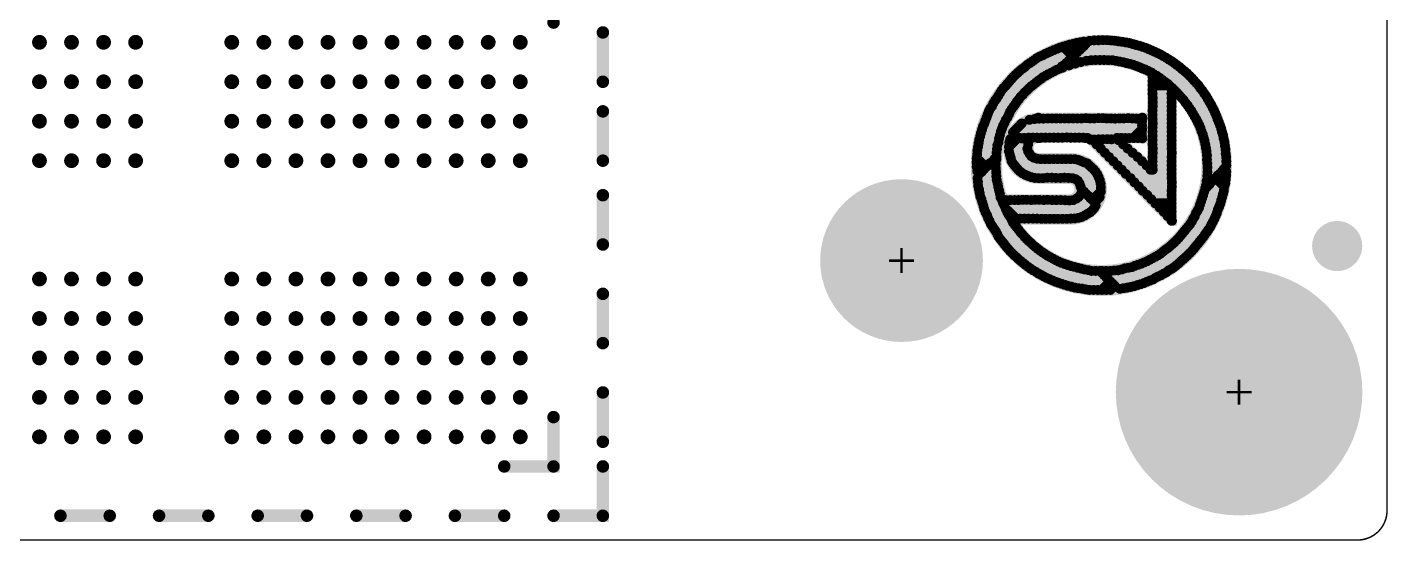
# Model space of a CAD drawing. Extents: x -0.2 to 69.5, y 0 to 51.5.
# Drawn here: x 41.88 to 69.47, y 0.01 to 10.42 of the extents above; entities that cross this region are included whole.
import ezdxf

# ---------------------------------------------------------------- set-up
doc = ezdxf.new("R2010")
doc.units = 0
for name, color, linetype in [('2D_LINE_00', 253, 'CONTINUOUS'), ('2D_LINE_126', 255, 'CONTINUOUS'), ('DRIL_NPLTE_THRU_01', 255, 'CONTINUOUS'), ('DRIL_PLTE_THRU_01', 255, 'CONTINUOUS'), ('DRIL_SYMBOL', 6, 'CONTINUOUS'), ('PADS_INNER', 253, 'CONTINUOUS'), ('PADS_TOP', 253, 'CONTINUOUS'), ('PART_TOP_2DLINE_01', 1, 'CONTINUOUS')]:
    doc.layers.add(name, color=color, linetype=linetype)

# ---------------------------------------------------------------- blocks, each defined once
blk = doc.blocks.new('SMOOTH_0$029972')
at = {"const_width": 0.015}
blk.add_lwpolyline([(-0.007, 0, 1), (0.007, 0, 1)], format="xyb", close=True, dxfattribs=at)
blk = doc.blocks.new('DRAWING_551')
at = {"layer": '2D_LINE_00', "const_width": 0.03}
blk.add_lwpolyline([(-28.563, 26.915), (8.386, 26.915, -0.414214), (8.987, 26.315), (8.987, 8.915), (7.886, 8.915, 0.414214), (7.237, 8.266), (7.237, 5.564, 0.414214), (7.886, 4.915), (8.987, 4.915), (8.987, -17.484, -0.414214), (8.386, -18.085), (-60.014, -18.085, -0.414214)], format="xyb", dxfattribs=at)
at = {"layer": '2D_LINE_00'}
for p in [(8.987, -17.484), (8.386, -18.085)]:
    blk.add_blockref('SMOOTH_0$029972', p, dxfattribs=at)
blk = doc.blocks.new('SMOOTH_0$199898')
at = {"const_width": 0.099949}
blk.add_lwpolyline([(-0.049974, 0, 1), (0.049974, 0, 1)], format="xyb", close=True, dxfattribs=at)
blk = doc.blocks.new('DRAWING_723')
at = {"layer": '2D_LINE_126', "const_width": 0.2}
for points in [[(-4.683, -0.003, 1), (0.417, -0.003, 1)], [(-4.247, 0, 1), (0, 0, 1)]]:
    blk.add_lwpolyline(points, format="xyb", close=True, dxfattribs=at)
for points in [[(-2.749, 2.164), (-2.972, 2.386)], [(-2.373, 2.523), (-2.918, 1.978)], [(-2.706, 2.207), (-2.907, 2.408)], [(-2.664, 2.25), (-2.839, 2.425)], [(-2.279, 2.532), (-2.785, 2.025)], [(-2.621, 2.292), (-2.775, 2.446)], [(-2.702, 2.463), (-2.574, 2.335)], [(-2.191, 2.534), (-2.664, 2.061)], [(-2.531, 2.378), (-2.634, 2.481)], [(-2.488, 2.416), (-2.565, 2.493)], [(-2.101, 2.538), (-2.546, 2.093)], [(-2.45, 2.463), (-2.493, 2.506)], [(-2.019, 2.535), (-2.435, 2.119)], [(-1.937, 2.531), (-2.339, 2.13)], [(-1.859, 2.524), (-2.249, 2.134)], [(-1.786, 2.512), (-2.163, 2.134)], [(-1.709, 2.503), (-2.078, 2.134)], [(-1.636, 2.49), (-1.994, 2.132)], [(-1.563, 2.478), (-1.909, 2.132)], [(-1.497, 2.458), (-1.838, 2.117)], [(-1.431, 2.439), (-1.765, 2.104)], [(-1.362, 2.422), (-1.693, 2.091)], [(-1.298, 2.401), (-1.626, 2.072)], [(-3.207, 1.848), (-3.493, 2.134)], [(-3.147, 1.878), (-3.442, 2.173)], [(-3.091, 1.907), (-3.386, 2.203)], [(-3.036, 1.937), (-3.326, 2.228)], [(-2.976, 1.963), (-3.271, 2.258)], [(-2.933, 2.006), (-3.211, 2.284)], [(-2.882, 2.036), (-3.155, 2.309)], [(-2.839, 2.079), (-3.096, 2.335)], [(-2.792, 2.121), (-3.031, 2.361)], [(-1.233, 2.38), (-1.556, 2.057)], [(-1.173, 2.354), (-1.49, 2.038)], [(-1.113, 2.328), (-1.428, 2.014)], [(-1.055, 2.302), (-1.366, 1.991)], [(-0.996, 2.275), (-1.306, 1.965)], [(-0.938, 2.248), (-1.244, 1.942)], [(-0.881, 2.214), (-1.182, 1.913)], [(-0.821, 2.181), (-1.12, 1.882)], [(-0.766, 2.145), (-1.066, 1.845)], [(-0.707, 2.11), (-1.006, 1.812)], [(-3.6, 1.561), (-3.874, 1.835)], [(-3.555, 1.602), (-3.829, 1.875)], [(-3.506, 1.638), (-3.784, 1.916)], [(-3.737, 1.954), (-3.459, 1.677)], [(-3.686, 1.989), (-3.412, 1.715)], [(-3.361, 1.749), (-3.643, 2.031)], [(-3.314, 1.788), (-3.592, 2.066)], [(-3.258, 1.818), (-3.54, 2.1)], [(-0.651, 2.07), (-0.95, 1.772)], [(-0.598, 2.03), (-0.897, 1.731)], [(-0.545, 1.99), (-0.844, 1.691)], [(-0.497, 1.947), (-0.791, 1.653)], [(-0.442, 1.905), (-0.741, 1.607)], [(-0.392, 1.862), (-0.691, 1.563)], [(-3.844, 1.292), (-4.118, 1.565)], [(-3.805, 1.339), (-4.075, 1.608)], [(-3.771, 1.39), (-4.036, 1.655)], [(-3.724, 1.433), (-3.994, 1.702)], [(-3.686, 1.48), (-3.955, 1.749)], [(-3.643, 1.518), (-3.917, 1.792)], [(-0.996, 1.792), (-1.094, 1.792)], [(-0.876, 1.706), (-1.094, 1.706)], [(-0.756, 1.621), (-1.094, 1.621)], [(-0.346, 1.815), (-0.644, 1.516)], [(-0.299, 1.768), (-0.598, 1.47)], [(-0.255, 1.719), (-0.554, 1.42)], [(-0.212, 1.672), (-0.511, 1.373)], [(-0.165, 1.622), (-0.464, 1.323)], [(-0.128, 1.566), (-0.427, 1.267)], [(-4.007, 1.031), (-4.289, 1.313)], [(-3.985, 1.086), (-4.255, 1.356)], [(-3.951, 1.142), (-4.22, 1.411)], [(-3.912, 1.193), (-4.186, 1.467)], [(-3.878, 1.24), (-4.156, 1.518)], [(-0.709, 1.535), (-1.094, 1.535)], [(-0.713, 1.45), (-1.094, 1.45)], [(-0.709, 1.364), (-1.09, 1.364)], [(-0.084, 1.513), (-0.383, 1.214)], [(-0.047, 1.457), (-0.346, 1.158)], [(-0.009, 1.404), (-0.308, 1.105)], [(0.025, 1.345), (-0.274, 1.046)], [(0.059, 1.286), (-0.24, 0.987)], [(-4.148, 0.74), (-4.438, 1.031)], [(-4.126, 0.804), (-4.415, 1.093)], [(-4.096, 0.86), (-4.387, 1.15)], [(-4.071, 0.92), (-4.349, 1.198)], [(-4.036, 0.971), (-4.323, 1.257)], [(-0.709, 1.108), (-1.094, 1.108)], [(-0.709, 1.022), (-1.094, 1.022)], [(-0.709, 1.279), (-1.09, 1.279)], [(-0.709, 1.198), (-1.09, 1.198)], [(0.093, 1.227), (-0.205, 0.928)], [(0.125, 1.164), (-0.174, 0.866)], [(0.152, 1.113), (-0.147, 0.814)], [(0.177, 1.053), (-0.122, 0.754)], [(-4.218, 0.468), (-4.535, 0.785)], [(-4.208, 0.543), (-4.507, 0.843)], [(-4.19, 0.607), (-4.486, 0.902)], [(-4.173, 0.68), (-4.46, 0.967)], [(-3.592, 0.92), (-3.981, 0.53)], [(-3.746, 0.847), (-3.925, 0.667)], [(-3.489, 0.937), (-3.878, 0.547)], [(-3.395, 0.945), (-3.784, 0.556)], [(-3.309, 0.945), (-3.699, 0.556)], [(-3.22, 0.949), (-3.609, 0.56)], [(-3.134, 0.949), (-3.523, 0.56)], [(-3.049, 0.949), (-3.438, 0.56)], [(-2.963, 0.949), (-3.352, 0.56)], [(-2.877, 0.949), (-3.267, 0.56)], [(-2.792, 0.949), (-3.181, 0.56)], [(-2.706, 0.949), (-3.096, 0.56)], [(-2.621, 0.949), (-3.01, 0.56)], [(-2.535, 0.949), (-2.924, 0.56)], [(-2.445, 0.954), (-2.835, 0.565)], [(-2.364, 0.949), (-2.753, 0.56)], [(-2.279, 0.949), (-2.668, 0.56)], [(-2.189, 0.954), (-2.582, 0.56)], [(-2.103, 0.954), (-2.497, 0.56)], [(-2.022, 0.949), (-2.416, 0.556)], [(-2.36, 0.526), (-1.937, 0.949)], [(-2.279, 0.522), (-1.855, 0.945)], [(-2.189, 0.526), (-1.765, 0.949)], [(-2.103, 0.526), (-1.68, 0.949)], [(-2.014, 0.53), (-1.59, 0.954)], [(-1.928, 0.526), (-1.505, 0.949)], [(-1.813, 0.556), (-1.423, 0.945)], [(-1.731, 0.556), (-1.342, 0.945)], [(-1.646, 0.552), (-1.308, 0.89)], [(-1.564, 0.552), (-1.308, 0.808)], [(-0.709, 0.937), (-1.094, 0.937)], [(-0.709, 0.766), (-1.094, 0.766)], [(-0.709, 0.851), (-1.09, 0.851)], [(0.203, 0.994), (-0.102, 0.689)], [(0.225, 0.93), (-0.077, 0.628)], [(0.251, 0.87), (-0.059, 0.56)], [(0.274, 0.807), (-0.04, 0.494)], [(0.296, 0.744), (-0.025, 0.423)], [(-4.259, 0.167), (-4.61, 0.517)], [(-4.259, 0.252), (-4.592, 0.586)], [(-4.25, 0.329), (-4.575, 0.654)], [(-4.242, 0.406), (-4.554, 0.719)], [(-3.831, 0.552), (-4.007, 0.376)], [(-3.746, 0.543), (-4.007, 0.282)], [(-3.917, 0.547), (-3.998, 0.466)], [(-3.66, 0.547), (-3.989, 0.218)], [(-3.596, 0.53), (-3.972, 0.154)], [(-1.787, 0.509), (-2.313, 0.509)], [(-1.479, 0.552), (-1.304, 0.727)], [(-1.393, 0.552), (-1.312, 0.633)], [(-0.709, 0.68), (-1.094, 0.68)], [(-0.709, 0.594), (-1.094, 0.594)], [(-0.709, 0.509), (-1.094, 0.509)], [(0.313, 0.676), (-0.012, 0.351)], [(0.334, 0.612), (0.001, 0.278)], [(0.347, 0.539), (0.009, 0.201)], [(0.364, 0.47), (0.009, 0.115)], [(-4.43, -0.004), (-4.652, 0.218)], [(-4.391, 0.043), (-4.648, 0.299)], [(-4.34, 0.077), (-4.635, 0.372)], [(-4.302, 0.124), (-4.622, 0.445)], [(-3.617, 0.423), (-3.955, 0.086)], [(-3.634, 0.338), (-3.93, 0.043)], [(-3.617, 0.278), (-3.895, 0)], [(-3.587, 0.231), (-3.861, -0.043)], [(-3.553, 0.184), (-3.823, -0.086)], [(-1.693, 0.423), (-2.232, 0.423)], [(-1.599, 0.338), (-2.142, 0.338)], [(-1.5, 0.252), (-2.061, 0.252)], [(-0.709, 0.423), (-1.094, 0.423)], [(-0.709, 0.338), (-1.09, 0.338)], [(-0.705, 0.252), (-1.09, 0.252)], [(0.373, 0.393), (0.016, 0.036)], [(0.384, 0.323), (0.018, -0.043)], [(0.389, 0.234), (0.018, -0.137)], [(-4.518, -0.088), (-4.664, 0.059)], [(-4.477, -0.043), (-4.661, 0.141)], [(-4.558, -0.133), (-4.661, -0.03)], [(-4.263, 0.12), (-4.644, -0.261)], [(-4.274, 0.024), (-4.635, -0.338)], [(-4.272, -0.06), (-4.631, -0.419)], [(-3.506, 0.154), (-3.784, -0.124)], [(-3.438, 0.133), (-3.733, -0.163)], [(-3.361, 0.124), (-3.677, -0.192)], [(-3.275, 0.124), (-3.617, -0.218)], [(-3.19, 0.124), (-3.553, -0.24)], [(-3.104, 0.124), (-3.485, -0.257)], [(-3.019, 0.124), (-3.403, -0.261)], [(-2.933, 0.124), (-3.318, -0.261)], [(-2.852, 0.124), (-3.228, -0.252)], [(-2.762, 0.124), (-3.138, -0.252)], [(-2.676, 0.124), (-3.057, -0.257)], [(-2.599, 0.107), (-2.963, -0.257)], [(-2.544, 0.086), (-2.882, -0.252)], [(-2.484, 0.06), (-2.8, -0.257)], [(-2.42, 0.038), (-2.719, -0.261)], [(-2.377, -0.004), (-2.655, -0.282)], [(-2.334, -0.043), (-2.608, -0.316)], [(-2.287, -0.086), (-2.574, -0.372)], [(-1.398, 0.167), (-1.975, 0.167)], [(-1.308, 0.081), (-1.889, 0.081)], [(-1.218, -0.004), (-1.804, -0.004)], [(-1.137, -0.09), (-1.718, -0.09)], [(-0.709, 0.167), (-1.094, 0.167)], [(-0.709, 0.081), (-1.094, 0.081)], [(-0.709, -0.004), (-1.094, -0.004)], [(-0.709, -0.09), (-1.09, -0.09)], [(0.4, -0.007), (-0.014, -0.421)], [(0.401, 0.079), (0.001, -0.321)], [(0.398, 0.162), (0.016, -0.22)], [(0.401, -0.13), (0.349, -0.079)], [(-4.601, -0.171), (-4.652, -0.12)], [(-4.267, -0.141), (-4.614, -0.488)], [(-4.263, -0.222), (-4.601, -0.56)], [(-4.255, -0.299), (-4.588, -0.633)], [(-4.237, -0.368), (-4.562, -0.693)], [(-2.249, -0.133), (-2.552, -0.436)], [(-2.215, -0.184), (-2.531, -0.5)], [(-2.189, -0.24), (-2.484, -0.535)], [(-2.163, -0.304), (-2.441, -0.582)], [(-2.148, -0.374), (-2.396, -0.622)], [(-0.709, -0.175), (-1.637, -0.175)], [(-0.709, -0.261), (-1.539, -0.261)], [(-0.705, -0.346), (-1.462, -0.346)], [(0.095, -0.342), (0.334, -0.582)], [(0.138, -0.299), (0.352, -0.513)], [(0.185, -0.257), (0.36, -0.432)], [(0.223, -0.21), (0.381, -0.368)], [(0.27, -0.171), (0.39, -0.291)], [(0.399, -0.21), (0.313, -0.124)], [(-4.225, -0.436), (-4.545, -0.757)], [(-4.208, -0.509), (-4.524, -0.825)], [(-4.19, -0.577), (-4.507, -0.894)], [(-4.178, -0.65), (-4.481, -0.954)], [(-2.317, -0.915), (-2.591, -0.642)], [(-2.279, -0.868), (-2.552, -0.594)], [(-2.249, -0.817), (-2.527, -0.539)], [(-2.142, -0.453), (-2.356, -0.667)], [(-2.142, -0.535), (-2.313, -0.706)], [(-2.167, -0.646), (-2.27, -0.748)], [(-0.705, -0.432), (-1.372, -0.432)], [(-0.709, -0.517), (-1.295, -0.517)], [(-0.709, -0.603), (-1.201, -0.603)], [(-0.068, -0.607), (0.228, -0.902)], [(-0.046, -0.535), (0.257, -0.838)], [(-0.029, -0.47), (0.279, -0.778)], [(0.014, -0.432), (0.296, -0.714)], [(0.061, -0.389), (0.317, -0.646)], [(-4.148, -0.706), (-4.451, -1.009)], [(-4.126, -0.77), (-4.43, -1.073)], [(-4.096, -0.825), (-4.4, -1.129)], [(-4.071, -0.885), (-4.374, -1.189)], [(-3.78, -1.082), (-4.096, -0.766)], [(-3.694, -1.082), (-4.071, -0.706)], [(-3.865, -1.082), (-4.024, -0.924)], [(-3.609, -1.082), (-3.985, -0.706)], [(-3.519, -1.082), (-3.895, -0.706)], [(-3.438, -1.082), (-3.814, -0.706)], [(-3.344, -1.086), (-3.729, -0.701)], [(-3.262, -1.086), (-3.647, -0.701)], [(-3.177, -1.086), (-3.557, -0.706)], [(-3.091, -1.086), (-3.476, -0.701)], [(-3.01, -1.086), (-3.395, -0.701)], [(-2.92, -1.086), (-3.301, -0.706)], [(-2.835, -1.086), (-3.22, -0.701)], [(-2.753, -1.082), (-3.13, -0.706)], [(-2.672, -1.078), (-3.044, -0.706)], [(-2.595, -1.065), (-2.954, -0.706)], [(-2.531, -1.048), (-2.869, -0.71)], [(-2.475, -1.022), (-2.783, -0.714)], [(-2.42, -0.988), (-2.702, -0.706)], [(-2.36, -0.954), (-2.638, -0.676)], [(-0.709, -0.689), (-1.12, -0.689)], [(-0.709, -0.774), (-1.038, -0.774)], [(-0.709, -0.86), (-0.949, -0.86)], [(-0.183, -0.92), (0.099, -1.202)], [(-0.153, -0.864), (0.129, -1.146)], [(-0.132, -0.795), (0.159, -1.086)], [(-0.11, -0.731), (0.185, -1.026)], [(-0.089, -0.667), (0.21, -0.967)], [(-4.045, -0.945), (-4.34, -1.24)], [(-4.015, -1.001), (-4.306, -1.292)], [(-3.981, -1.052), (-4.272, -1.343)], [(-3.951, -1.108), (-4.242, -1.399)], [(-3.925, -1.163), (-4.216, -1.454)], [(-0.709, -0.945), (-0.867, -0.945)], [(-0.709, -1.031), (-0.79, -1.031)], [(-0.333, -1.193), (-0.068, -1.458)], [(-0.299, -1.142), (-0.033, -1.407)], [(-0.271, -1.084), (0.003, -1.358)], [(-0.237, -1.033), (0.037, -1.307)], [(-0.213, -0.967), (0.074, -1.253)], [(-3.887, -1.215), (-4.178, -1.505)], [(-3.848, -1.262), (-4.139, -1.552)], [(-3.81, -1.309), (-4.101, -1.6)], [(-3.771, -1.36), (-4.062, -1.651)], [(-3.733, -1.403), (-4.024, -1.694)], [(-3.694, -1.45), (-3.985, -1.741)], [(-0.564, -1.475), (-0.299, -1.741)], [(-0.525, -1.428), (-0.26, -1.694)], [(-0.487, -1.381), (-0.222, -1.647)], [(-0.448, -1.334), (-0.183, -1.6)], [(-0.41, -1.287), (-0.145, -1.552)], [(-0.371, -1.24), (-0.106, -1.505)], [(-3.652, -1.493), (-3.942, -1.783)], [(-3.609, -1.535), (-3.9, -1.826)], [(-3.562, -1.574), (-3.853, -1.865)], [(-3.519, -1.617), (-3.81, -1.907)], [(-3.472, -1.655), (-3.763, -1.946)], [(-3.425, -1.694), (-3.716, -1.984)], [(-3.378, -1.732), (-3.669, -2.023)], [(-0.884, -1.753), (-0.611, -2.027)], [(-0.837, -1.715), (-0.564, -1.989)], [(-0.786, -1.681), (-0.521, -1.946)], [(-0.739, -1.642), (-0.474, -1.907)], [(-0.694, -1.602), (-0.429, -1.867)], [(-0.649, -1.561), (-0.384, -1.826)], [(-0.606, -1.518), (-0.341, -1.783)], [(-3.326, -1.766), (-3.619, -2.059)], [(-3.275, -1.801), (-3.57, -2.096)], [(-3.224, -1.835), (-3.519, -2.13)], [(-3.168, -1.865), (-3.463, -2.16)], [(-3.113, -1.895), (-3.412, -2.194)], [(-3.057, -1.925), (-3.356, -2.224)], [(-3.001, -1.954), (-3.301, -2.254)], [(-2.942, -1.98), (-3.245, -2.284)], [(-2.877, -2.002), (-3.185, -2.309)], [(-2.813, -2.023), (-3.125, -2.335)], [(-1.389, -2.019), (-1.09, -2.318)], [(-1.325, -1.997), (-1.038, -2.284)], [(-1.265, -1.972), (-0.983, -2.254)], [(-1.205, -1.946), (-0.923, -2.228)], [(-1.15, -1.916), (-0.867, -2.198)], [(-1.094, -1.886), (-0.812, -2.168)], [(-1.038, -1.856), (-0.765, -2.13)], [(-0.983, -1.826), (-0.709, -2.1)], [(-0.931, -1.792), (-0.658, -2.066)], [(-2.749, -2.044), (-3.066, -2.361)], [(-2.681, -2.061), (-3.001, -2.382)], [(-2.612, -2.079), (-2.937, -2.404)], [(-2.544, -2.096), (-2.873, -2.425)], [(-2.475, -2.113), (-2.809, -2.446)], [(-2.398, -2.126), (-2.736, -2.463)], [(-2.334, -2.143), (-2.672, -2.481)], [(-2.249, -2.143), (-2.599, -2.493)], [(-2.163, -2.143), (-2.522, -2.502)], [(-2.452, -2.517), (-2.118, -2.183)], [(-2.377, -2.528), (-2.078, -2.228)], [(-2.292, -2.528), (-2.035, -2.271)], [(-2.12, -2.143), (-1.757, -2.506)], [(-2.035, -2.143), (-1.684, -2.493)], [(-1.949, -2.143), (-1.611, -2.481)], [(-1.872, -2.134), (-1.539, -2.468)], [(-1.791, -2.13), (-1.47, -2.451)], [(-1.718, -2.113), (-1.402, -2.429)], [(-1.659, -2.091), (-1.338, -2.412)], [(-1.586, -2.079), (-1.274, -2.391)], [(-1.513, -2.066), (-1.214, -2.365)], [(-1.453, -2.04), (-1.154, -2.339)], [(-2.206, -2.528), (-1.992, -2.314)], [(-2.12, -2.528), (-1.949, -2.357)], [(-2.035, -2.528), (-1.907, -2.399)], [(-1.949, -2.528), (-1.864, -2.442)]]:
    blk.add_lwpolyline(points, dxfattribs=at)
for points in [[(-1.105, 1.868), (-1.105, -0.09), (-1.806, 0.545), (-1.301, 0.545), (-1.301, 0.965), (-3.409, 0.965, 1), (-3.409, -0.277), (-2.783, -0.277, -1), (-2.783, -0.688), (-4.072, -0.688), (-4.16, -0.601), (-4.231, -0.283), (-4.231, -0.224)], [(-0.701, 1.523), (-0.701, -1.127), (-0.71, -1.127), (-2.354, 0.517), (-2.441, 0.548), (-3.409, 0.548, 1), (-3.409, 0.149), (-2.746, 0.149, -1), (-2.746, -1.105), (-3.932, -1.105)]]:
    blk.add_lwpolyline(points, format="xyb", dxfattribs=at)
at = {"layer": '2D_LINE_126'}
for p in [(-2.972, 2.386), (-2.907, 2.408), (-2.839, 2.425), (-2.775, 2.446), (-2.702, 2.463), (-2.634, 2.481), (-2.565, 2.493), (-2.493, 2.506), (-2.488, 2.416), (-2.45, 2.463), (-2.373, 2.523), (-2.279, 2.532), (-2.191, 2.534), (-2.101, 2.538), (-2.019, 2.535), (-1.937, 2.531), (-1.859, 2.524), (-1.786, 2.512), (-1.709, 2.503), (-1.636, 2.49), (-1.563, 2.478), (-1.497, 2.458), (-1.431, 2.439), (-1.362, 2.422), (-1.298, 2.401), (-3.493, 2.134), (-3.442, 2.173), (-3.386, 2.203), (-3.326, 2.228), (-3.271, 2.258), (-3.211, 2.284), (-3.155, 2.309), (-3.096, 2.335), (-3.031, 2.361), (-2.792, 2.121), (-2.749, 2.164), (-2.706, 2.207), (-2.664, 2.25), (-2.621, 2.292), (-2.574, 2.335), (-2.531, 2.378), (-2.435, 2.119), (-2.339, 2.13), (-2.249, 2.134), (-2.163, 2.134), (-2.078, 2.134), (-1.994, 2.132), (-1.909, 2.132), (-1.838, 2.117), (-1.233, 2.38), (-1.173, 2.354), (-1.113, 2.328), (-1.055, 2.302), (-0.996, 2.275), (-0.938, 2.248), (-0.881, 2.214), (-0.821, 2.181), (-0.766, 2.145), (-0.707, 2.11), (-3.874, 1.835), (-3.829, 1.875), (-3.784, 1.916), (-3.737, 1.954), (-3.686, 1.989), (-3.643, 2.031), (-3.592, 2.066), (-3.54, 2.1), (-3.207, 1.848), (-3.147, 1.878), (-3.091, 1.907), (-3.036, 1.937), (-2.976, 1.963), (-2.933, 2.006), (-2.918, 1.978), (-2.882, 2.036), (-2.839, 2.079), (-2.785, 2.025), (-2.664, 2.061), (-2.546, 2.093), (-1.765, 2.104), (-1.693, 2.091), (-1.626, 2.072), (-1.556, 2.057), (-1.49, 2.038), (-1.428, 2.014), (-1.366, 1.991), (-1.306, 1.965), (-1.244, 1.942), (-1.182, 1.913), (-1.12, 1.882), (-1.105, 1.868), (-1.066, 1.845), (-0.651, 2.07), (-0.598, 2.03), (-0.545, 1.99), (-0.497, 1.947), (-0.442, 1.905), (-0.392, 1.862), (-4.118, 1.565), (-4.075, 1.608), (-4.036, 1.655), (-3.994, 1.702), (-3.955, 1.749), (-3.917, 1.792), (-3.6, 1.561), (-3.555, 1.602), (-3.506, 1.638), (-3.459, 1.677), (-3.412, 1.715), (-3.361, 1.749), (-3.314, 1.788), (-3.258, 1.818), (-1.094, 1.792), (-1.094, 1.706), (-1.094, 1.621), (-1.006, 1.812), (-0.996, 1.792), (-0.95, 1.772), (-0.897, 1.731), (-0.876, 1.706), (-0.844, 1.691), (-0.791, 1.653), (-0.756, 1.621), (-0.741, 1.607), (-0.691, 1.563), (-0.346, 1.815), (-0.299, 1.768), (-0.255, 1.719), (-0.212, 1.672), (-0.165, 1.622), (-0.128, 1.566), (-4.289, 1.313), (-4.255, 1.356), (-4.22, 1.411), (-4.186, 1.467), (-4.156, 1.518), (-3.844, 1.292), (-3.805, 1.339), (-3.771, 1.39), (-3.724, 1.433), (-3.686, 1.48), (-3.643, 1.518), (-1.094, 1.535), (-1.094, 1.45), (-1.09, 1.364), (-0.713, 1.45), (-0.709, 1.535), (-0.709, 1.364), (-0.701, 1.523), (-0.644, 1.516), (-0.598, 1.47), (-0.554, 1.42), (-0.511, 1.373), (-0.464, 1.323), (-0.084, 1.513), (-0.047, 1.457), (-0.009, 1.404), (0.025, 1.345), (0.059, 1.286), (-4.438, 1.031), (-4.415, 1.093), (-4.387, 1.15), (-4.349, 1.198), (-4.323, 1.257), (-4.007, 1.031), (-3.985, 1.086), (-3.951, 1.142), (-3.912, 1.193), (-3.878, 1.24), (-1.094, 1.108), (-1.094, 1.022), (-1.09, 1.279), (-1.09, 1.198), (-0.709, 1.279), (-0.709, 1.198), (-0.709, 1.108), (-0.709, 1.022), (-0.427, 1.267), (-0.383, 1.214), (-0.346, 1.158), (-0.308, 1.105), (-0.274, 1.046), (0.093, 1.227), (0.125, 1.164), (0.152, 1.113), (0.177, 1.053), (-4.535, 0.785), (-4.507, 0.843), (-4.486, 0.902), (-4.46, 0.967), (-4.148, 0.74), (-4.126, 0.804), (-4.096, 0.86), (-4.071, 0.92), (-4.036, 0.971), (-3.746, 0.847), (-3.592, 0.92), (-3.489, 0.937), (-3.409, 0.965), (-3.395, 0.945), (-3.309, 0.945), (-3.22, 0.949), (-3.134, 0.949), (-3.049, 0.949), (-2.963, 0.949), (-2.877, 0.949), (-2.792, 0.949), (-2.706, 0.949), (-2.621, 0.949), (-2.535, 0.949), (-2.445, 0.954), (-2.364, 0.949), (-2.279, 0.949), (-2.189, 0.954), (-2.103, 0.954), (-2.022, 0.949), (-1.937, 0.949), (-1.855, 0.945), (-1.765, 0.949), (-1.68, 0.949), (-1.59, 0.954), (-1.505, 0.949), (-1.423, 0.945), (-1.342, 0.945), (-1.308, 0.89), (-1.308, 0.808), (-1.301, 0.965), (-1.094, 0.937), (-1.094, 0.766), (-1.09, 0.851), (-0.709, 0.937), (-0.709, 0.851), (-0.709, 0.766), (-0.24, 0.987), (-0.205, 0.928), (-0.174, 0.866), (-0.147, 0.814), (-0.122, 0.754), (0.203, 0.994), (0.225, 0.93), (0.251, 0.87), (0.274, 0.807), (0.296, 0.744), (-4.61, 0.517), (-4.592, 0.586), (-4.575, 0.654), (-4.554, 0.719), (-4.218, 0.468), (-4.208, 0.543), (-4.19, 0.607), (-4.173, 0.68), (-3.998, 0.466), (-3.981, 0.53), (-3.925, 0.667), (-3.917, 0.547), (-3.878, 0.547), (-3.831, 0.552), (-3.784, 0.556), (-3.746, 0.543), (-3.699, 0.556), (-3.66, 0.547), (-3.609, 0.56), (-3.596, 0.53), (-3.523, 0.56), (-3.438, 0.56), (-3.409, 0.548), (-3.352, 0.56), (-3.267, 0.56), (-3.181, 0.56), (-3.096, 0.56), (-3.01, 0.56), (-2.924, 0.56), (-2.835, 0.565), (-2.753, 0.56), (-2.668, 0.56), (-2.582, 0.56), (-2.497, 0.56), (-2.441, 0.548), (-2.416, 0.556), (-2.36, 0.526), (-2.354, 0.517), (-2.313, 0.509), (-2.279, 0.522), (-2.189, 0.526), (-2.103, 0.526), (-2.014, 0.53), (-1.928, 0.526), (-1.813, 0.556), (-1.806, 0.545), (-1.787, 0.509), (-1.731, 0.556), (-1.646, 0.552), (-1.564, 0.552), (-1.479, 0.552), (-1.393, 0.552), (-1.312, 0.633), (-1.304, 0.727), (-1.301, 0.545), (-1.094, 0.68), (-1.094, 0.594), (-1.094, 0.509), (-0.709, 0.68), (-0.709, 0.594), (-0.709, 0.509), (-0.102, 0.689), (-0.077, 0.628), (-0.059, 0.56), (-0.04, 0.494), (0.313, 0.676), (0.334, 0.612), (0.347, 0.539), (0.364, 0.47), (-4.652, 0.218), (-4.648, 0.299), (-4.635, 0.372), (-4.622, 0.445), (-4.259, 0.252), (-4.25, 0.329), (-4.242, 0.406), (-4.007, 0.376), (-4.007, 0.282), (-3.989, 0.218), (-3.634, 0.338), (-3.617, 0.423), (-3.617, 0.278), (-3.587, 0.231), (-3.553, 0.184), (-2.232, 0.423), (-2.142, 0.338), (-2.061, 0.252), (-1.693, 0.423), (-1.599, 0.338), (-1.5, 0.252), (-1.094, 0.423), (-1.09, 0.338), (-1.09, 0.252), (-0.709, 0.423), (-0.709, 0.338), (-0.705, 0.252), (-0.025, 0.423), (-0.012, 0.351), (0.001, 0.278), (0.009, 0.201), (0.373, 0.393), (0.384, 0.323), (0.389, 0.234), (-4.664, 0.059), (-4.661, 0.141), (-4.661, -0.03), (-4.518, -0.088), (-4.477, -0.043), (-4.43, -0.004), (-4.391, 0.043), (-4.34, 0.077), (-4.302, 0.124), (-4.274, 0.024), (-4.272, -0.06), (-4.263, 0.12), (-4.259, 0.167), (-3.972, 0.154), (-3.955, 0.086), (-3.93, 0.043), (-3.895, 0), (-3.861, -0.043), (-3.823, -0.086), (-3.506, 0.154), (-3.438, 0.133), (-3.361, 0.124), (-3.275, 0.124), (-3.19, 0.124), (-3.104, 0.124), (-3.019, 0.124), (-2.933, 0.124), (-2.852, 0.124), (-2.762, 0.124), (-2.676, 0.124), (-2.599, 0.107), (-2.544, 0.086), (-2.484, 0.06), (-2.42, 0.038), (-2.377, -0.004), (-2.334, -0.043), (-2.287, -0.086), (-1.975, 0.167), (-1.889, 0.081), (-1.804, -0.004), (-1.718, -0.09), (-1.398, 0.167), (-1.308, 0.081), (-1.218, -0.004), (-1.137, -0.09), (-1.105, -0.09), (-1.094, 0.167), (-1.094, 0.081), (-1.094, -0.004), (-1.09, -0.09), (-0.709, 0.167), (-0.709, 0.081), (-0.709, -0.004), (-0.709, -0.09), (0.009, 0.115), (0.016, 0.036), (0.018, -0.043), (0.349, -0.079), (0.398, 0.162), (0.4, -0.007), (0.401, 0.079), (-4.652, -0.12), (-4.644, -0.261), (-4.635, -0.338), (-4.601, -0.171), (-4.558, -0.133), (-4.267, -0.141), (-4.263, -0.222), (-4.255, -0.299), (-4.237, -0.368), (-3.784, -0.124), (-3.733, -0.163), (-3.677, -0.192), (-3.617, -0.218), (-3.553, -0.24), (-3.485, -0.257), (-3.403, -0.261), (-3.318, -0.261), (-3.228, -0.252), (-3.138, -0.252), (-3.057, -0.257), (-2.963, -0.257), (-2.882, -0.252), (-2.8, -0.257), (-2.719, -0.261), (-2.655, -0.282), (-2.608, -0.316), (-2.574, -0.372), (-2.249, -0.133), (-2.215, -0.184), (-2.189, -0.24), (-2.163, -0.304), (-2.148, -0.374), (-1.637, -0.175), (-1.539, -0.261), (-1.462, -0.346), (-0.709, -0.175), (-0.709, -0.261), (-0.705, -0.346), (0.001, -0.321), (0.016, -0.22), (0.018, -0.137), (0.095, -0.342), (0.138, -0.299), (0.185, -0.257), (0.223, -0.21), (0.27, -0.171), (0.313, -0.124), (0.381, -0.368), (0.39, -0.291), (0.399, -0.21), (0.401, -0.13), (-4.631, -0.419), (-4.614, -0.488), (-4.601, -0.56), (-4.588, -0.633), (-4.225, -0.436), (-4.208, -0.509), (-4.19, -0.577), (-4.178, -0.65), (-2.591, -0.642), (-2.552, -0.436), (-2.552, -0.594), (-2.531, -0.5), (-2.527, -0.539), (-2.484, -0.535), (-2.441, -0.582), (-2.396, -0.622), (-2.167, -0.646), (-2.142, -0.453), (-2.142, -0.535), (-1.372, -0.432), (-1.295, -0.517), (-1.201, -0.603), (-0.709, -0.517), (-0.709, -0.603), (-0.705, -0.432), (-0.068, -0.607), (-0.046, -0.535), (-0.029, -0.47), (-0.014, -0.421), (0.014, -0.432), (0.061, -0.389), (0.317, -0.646), (0.334, -0.582), (0.352, -0.513), (0.36, -0.432), (-4.562, -0.693), (-4.545, -0.757), (-4.524, -0.825), (-4.507, -0.894), (-4.148, -0.706), (-4.126, -0.77), (-4.096, -0.766), (-4.096, -0.825), (-4.071, -0.706), (-4.071, -0.885), (-4.024, -0.924), (-3.985, -0.706), (-3.895, -0.706), (-3.814, -0.706), (-3.729, -0.701), (-3.647, -0.701), (-3.557, -0.706), (-3.476, -0.701), (-3.395, -0.701), (-3.301, -0.706), (-3.22, -0.701), (-3.13, -0.706), (-3.044, -0.706), (-2.954, -0.706), (-2.869, -0.71), (-2.783, -0.714), (-2.702, -0.706), (-2.638, -0.676), (-2.356, -0.667), (-2.317, -0.915), (-2.313, -0.706), (-2.279, -0.868), (-2.27, -0.748), (-2.249, -0.817), (-1.12, -0.689), (-1.038, -0.774), (-0.949, -0.86), (-0.709, -0.689), (-0.709, -0.774), (-0.709, -0.86), (-0.183, -0.92), (-0.153, -0.864), (-0.132, -0.795), (-0.11, -0.731), (-0.089, -0.667), (0.228, -0.902), (0.257, -0.838), (0.279, -0.778), (0.296, -0.714), (-4.481, -0.954), (-4.451, -1.009), (-4.43, -1.073), (-4.4, -1.129), (-4.374, -1.189), (-4.045, -0.945), (-4.015, -1.001), (-3.981, -1.052), (-3.951, -1.108), (-3.925, -1.163), (-3.865, -1.082), (-3.78, -1.082), (-3.694, -1.082), (-3.609, -1.082), (-3.519, -1.082), (-3.438, -1.082), (-3.344, -1.086), (-3.262, -1.086), (-3.177, -1.086), (-3.091, -1.086), (-3.01, -1.086), (-2.92, -1.086), (-2.835, -1.086), (-2.753, -1.082), (-2.672, -1.078), (-2.595, -1.065), (-2.531, -1.048), (-2.475, -1.022), (-2.42, -0.988), (-2.36, -0.954), (-0.867, -0.945), (-0.79, -1.031), (-0.71, -1.127), (-0.709, -0.945), (-0.709, -1.031), (-0.701, -1.127), (-0.333, -1.193), (-0.299, -1.142), (-0.271, -1.084), (-0.237, -1.033), (-0.213, -0.967), (0.099, -1.202), (0.129, -1.146), (0.159, -1.086), (0.185, -1.026), (0.21, -0.967), (-4.34, -1.24), (-4.306, -1.292), (-4.272, -1.343), (-4.242, -1.399), (-4.216, -1.454), (-3.887, -1.215), (-3.848, -1.262), (-3.81, -1.309), (-3.771, -1.36), (-3.733, -1.403), (-3.694, -1.45), (-0.564, -1.475), (-0.525, -1.428), (-0.487, -1.381), (-0.448, -1.334), (-0.41, -1.287), (-0.371, -1.24), (-0.068, -1.458), (-0.033, -1.407), (0.003, -1.358), (0.037, -1.307), (0.074, -1.253), (-4.178, -1.505), (-4.139, -1.552), (-4.101, -1.6), (-4.062, -1.651), (-4.024, -1.694), (-3.985, -1.741), (-3.652, -1.493), (-3.609, -1.535), (-3.562, -1.574), (-3.519, -1.617), (-3.472, -1.655), (-3.425, -1.694), (-3.378, -1.732), (-0.884, -1.753), (-0.837, -1.715), (-0.786, -1.681), (-0.739, -1.642), (-0.694, -1.602), (-0.649, -1.561), (-0.606, -1.518), (-0.299, -1.741), (-0.26, -1.694), (-0.222, -1.647), (-0.183, -1.6), (-0.145, -1.552), (-0.106, -1.505), (-3.942, -1.783), (-3.9, -1.826), (-3.853, -1.865), (-3.81, -1.907), (-3.763, -1.946), (-3.716, -1.984), (-3.669, -2.023), (-3.326, -1.766), (-3.275, -1.801), (-3.224, -1.835), (-3.168, -1.865), (-3.113, -1.895), (-3.057, -1.925), (-3.001, -1.954), (-2.942, -1.98), (-2.877, -2.002), (-2.813, -2.023), (-1.389, -2.019), (-1.325, -1.997), (-1.265, -1.972), (-1.205, -1.946), (-1.15, -1.916), (-1.094, -1.886), (-1.038, -1.856), (-0.983, -1.826), (-0.931, -1.792), (-0.611, -2.027), (-0.564, -1.989), (-0.521, -1.946), (-0.474, -1.907), (-0.429, -1.867), (-0.384, -1.826), (-0.341, -1.783), (-3.619, -2.059), (-3.57, -2.096), (-3.519, -2.13), (-3.463, -2.16), (-3.412, -2.194), (-3.356, -2.224), (-3.301, -2.254), (-3.245, -2.284), (-2.749, -2.044), (-2.681, -2.061), (-2.612, -2.079), (-2.544, -2.096), (-2.475, -2.113), (-2.398, -2.126), (-2.334, -2.143), (-2.249, -2.143), (-2.163, -2.143), (-2.12, -2.143), (-2.118, -2.183), (-2.078, -2.228), (-2.035, -2.143), (-2.035, -2.271), (-1.949, -2.143), (-1.872, -2.134), (-1.791, -2.13), (-1.718, -2.113), (-1.659, -2.091), (-1.586, -2.079), (-1.513, -2.066), (-1.453, -2.04), (-1.038, -2.284), (-0.983, -2.254), (-0.923, -2.228), (-0.867, -2.198), (-0.812, -2.168), (-0.765, -2.13), (-0.709, -2.1), (-0.658, -2.066), (-3.185, -2.309), (-3.125, -2.335), (-3.066, -2.361), (-3.001, -2.382), (-2.937, -2.404), (-2.873, -2.425), (-2.809, -2.446), (-2.736, -2.463), (-2.672, -2.481), (-2.599, -2.493), (-2.522, -2.502), (-2.452, -2.517), (-2.377, -2.528), (-2.292, -2.528), (-2.206, -2.528), (-2.12, -2.528), (-2.035, -2.528), (-1.992, -2.314), (-1.949, -2.357), (-1.949, -2.528), (-1.907, -2.399), (-1.864, -2.442), (-1.757, -2.506), (-1.684, -2.493), (-1.611, -2.481), (-1.539, -2.468), (-1.47, -2.451), (-1.402, -2.429), (-1.338, -2.412), (-1.274, -2.391), (-1.214, -2.365), (-1.154, -2.339), (-1.09, -2.318)]:
    blk.add_blockref('SMOOTH_0$199898', p, dxfattribs=at)
blk = doc.blocks.new('DRIL_SYMBOL_3$3')
at = {"layer": 'DRIL_SYMBOL', "const_width": 0.0508}
for points in [[(0, -0.254), (0, 0.254)], [(-0.254, 0), (0.254, 0)]]:
    blk.add_lwpolyline(points, dxfattribs=at)
blk = doc.blocks.new('DRIL_HOLE_3$3')
at = {"const_width": 1.65}
blk.add_lwpolyline([(-0.825, 0, 1), (0.825, 0, 1)], format="xyb", close=True, dxfattribs=at)
blk.add_blockref('DRIL_SYMBOL_3$3', (0, 0))
blk = doc.blocks.new('PAD_37')
at = {"const_width": 1.65}
blk.add_lwpolyline([(0, -0.825, 1), (0, 0.825, 1)], format="xyb", close=True, dxfattribs=at)
blk = doc.blocks.new('STK_TOP_243')
at = {"layer": 'DRIL_NPLTE_THRU_01'}
blk.add_blockref('DRIL_HOLE_3$3', (0, 0), dxfattribs=at)
at = {"layer": 'PADS_INNER'}
blk.add_blockref('PAD_37', (0, 0), dxfattribs=at)
at = {"layer": 'PADS_TOP'}
blk.add_blockref('PAD_37', (0, 0), dxfattribs=at)
blk = doc.blocks.new('SYM_TOP_58')
blk.add_blockref('STK_TOP_243', (-16.475, -16.475))
blk = doc.blocks.new('PART_TOP_365')
blk.add_blockref('SYM_TOP_58', (0, 0))
blk = doc.blocks.new('DRIL_SYMBOL_2$75')
at = {"layer": 'DRIL_SYMBOL', "const_width": 0.0508}
for points in [[(0, -0.254), (0, 0.254)], [(-0.254, 0), (0.254, 0)]]:
    blk.add_lwpolyline(points, dxfattribs=at)
blk = doc.blocks.new('DRIL_HOLE_2$75')
at = {"const_width": 1.375}
blk.add_lwpolyline([(-0.6875, 0, 1), (0.6875, 0, 1)], format="xyb", close=True, dxfattribs=at)
blk.add_blockref('DRIL_SYMBOL_2$75', (0, 0))
blk = doc.blocks.new('PAD_7')
at = {"const_width": 2.5}
blk.add_lwpolyline([(0, -1.25, 1), (0, 1.25, 1)], format="xyb", close=True, dxfattribs=at)
blk = doc.blocks.new('STK_TOP_230')
at = {"layer": 'DRIL_PLTE_THRU_01'}
blk.add_blockref('DRIL_HOLE_2$75', (0, 0), dxfattribs=at)
at = {"layer": 'PADS_INNER'}
blk.add_blockref('PAD_7', (0, 0), dxfattribs=at)
at = {"layer": 'PADS_TOP'}
blk.add_blockref('PAD_7', (0, 0), dxfattribs=at)
blk = doc.blocks.new('SYM_TOP_26')
blk.add_blockref('STK_TOP_230', (0, 0))
blk = doc.blocks.new('PART_TOP_367')
blk.add_blockref('SYM_TOP_26', (0, 0))
blk = doc.blocks.new('DRIL_HOLE_0')
blk.add_lwpolyline([(0, 0, 1), (0, 0, 1)], format="xyb", close=True)
blk = doc.blocks.new('PAD_0')
blk.add_lwpolyline([(0, 0, 1), (0, 0, 1)], format="xyb", close=True)
blk = doc.blocks.new('PAD_38')
at = {"const_width": 0.508}
blk.add_lwpolyline([(0, -0.254, 1), (0, 0.254, 1)], format="xyb", close=True, dxfattribs=at)
blk = doc.blocks.new('STK_TOP_249')
at = {"layer": 'DRIL_PLTE_THRU_01'}
blk.add_blockref('DRIL_HOLE_0', (0, 0), dxfattribs=at)
at = {"layer": 'PADS_INNER'}
blk.add_blockref('PAD_0', (0, 0), dxfattribs=at)
at = {"layer": 'PADS_TOP'}
blk.add_blockref('PAD_38', (0, 0), dxfattribs=at)
blk = doc.blocks.new('SYM_TOP_47')
blk.add_blockref('STK_TOP_249', (0, 0))
blk = doc.blocks.new('PART_TOP_368')
blk.add_blockref('SYM_TOP_47', (0, 0))
blk = doc.blocks.new('SMOOTH_0$254')
at = {"const_width": 0.127}
blk.add_lwpolyline([(-0.0635, 0, 1), (0.0635, 0, 1)], format="xyb", close=True, dxfattribs=at)
blk = doc.blocks.new('PART_BODY_TOP_714')
at = {"layer": 'PART_TOP_2DLINE_01', "const_width": 0.254}
for points in [[(-4.705, 8.495), (-5.705, 8.495), (-6.012, 8.188), (-6.012, 7.188)], [(-3.8, 8.5), (-2.8, 8.5)], [(-2.2, 8.5), (-1.2, 8.5)], [(-0.5, 8.5), (0.5, 8.5)], [(1.5, 8.5), (2.5, 8.5)], [(3.5, 8.5), (4.5, 8.5)], [(5, 8.5), (6, 8.5), (6, 7.5)], [(-5, 6.5), (-5, 7.5), (-4, 7.5)], [(5, 6.5), (5, 7.5), (4, 7.5)], [(6, 6.5), (6, 5.5)], [(-6, 6.2), (-6, 5.2)], [(-6, 4.5), (-6, 3.5)], [(6, 4.5), (6, 3.5)], [(-6, 2.5), (-6, 1.5)], [(6, 2.5), (6, 1.5)], [(-6, 0.5), (-6, -0.5)], [(6, 0.5), (6, -0.5)], [(-6, -1.5), (-6, -2.5)], [(6, -1.5), (6, -2.5)], [(-6, -3.5), (-6, -4.5)], [(6, -3.5), (6, -4.5)], [(-6, -5.5), (-6, -6.5)], [(6, -5.5), (6, -6.5)], [(-5, -6.5), (-5, -7.5), (-4, -7.5)], [(4, -7.5), (5, -7.5), (5, -6.5)], [(-5, -8.5), (-6, -8.5), (-6, -7.5)], [(6, -7.5), (6, -8.5), (5, -8.5)], [(-4.5, -8.5), (-3.5, -8.5)], [(-2.5, -8.5), (-1.5, -8.5)], [(-0.5, -8.5), (0.5, -8.5)], [(1.5, -8.5), (2.5, -8.5)], [(3.5, -8.5), (4.5, -8.5)]]:
    blk.add_lwpolyline(points, dxfattribs=at)
blk.add_lwpolyline([(-5.695, 7.006, 1), (-5.385, 7.006, 1)], format="xyb", close=True, dxfattribs=at)
at = {"layer": 'PART_TOP_2DLINE_01'}
for p in [(-5.705, 8.495), (-4.705, 8.495), (-3.8, 8.5), (-2.8, 8.5), (-2.2, 8.5), (-1.2, 8.5), (-0.5, 8.5), (0.5, 8.5), (1.5, 8.5), (2.5, 8.5), (3.5, 8.5), (4.5, 8.5), (5, 8.5), (6, 8.5), (-6.012, 8.188), (-5, 7.5), (-4, 7.5), (4, 7.5), (5, 7.5), (6, 7.5), (-6.012, 7.188), (-5, 6.5), (5, 6.5), (6, 6.5), (-6, 6.2), (6, 5.5), (-6, 5.2), (-6, 4.5), (6, 4.5), (-6, 3.5), (6, 3.5), (-6, 2.5), (6, 2.5), (-6, 1.5), (6, 1.5), (-6, 0.5), (6, 0.5), (-6, -0.5), (6, -0.5), (-6, -1.5), (6, -1.5), (-6, -2.5), (6, -2.5), (-6, -3.5), (6, -3.5), (-6, -4.5), (6, -4.5), (-6, -5.5), (6, -5.5), (-6, -6.5), (-5, -6.5), (5, -6.5), (6, -6.5), (-6, -7.5), (-5, -7.5), (-4, -7.5), (4, -7.5), (5, -7.5), (6, -7.5), (-6, -8.5), (-5, -8.5), (-4.5, -8.5), (-3.5, -8.5), (-2.5, -8.5), (-1.5, -8.5), (-0.5, -8.5), (0.5, -8.5), (1.5, -8.5), (2.5, -8.5), (3.5, -8.5), (4.5, -8.5), (5, -8.5), (6, -8.5)]:
    blk.add_blockref('SMOOTH_0$254', p, dxfattribs=at)
blk = doc.blocks.new('PAD_39')
at = {"const_width": 0.15}
blk.add_lwpolyline([(0, -0.075, 1), (0, 0.075, 1)], format="xyb", close=True, dxfattribs=at)
blk = doc.blocks.new('STK_TOP_239')
at = {"layer": 'DRIL_PLTE_THRU_01'}
blk.add_blockref('DRIL_HOLE_0', (0, 0), dxfattribs=at)
at = {"layer": 'PADS_INNER'}
blk.add_blockref('PAD_0', (0, 0), dxfattribs=at)
at = {"layer": 'PADS_TOP'}
blk.add_blockref('PAD_39', (0, 0), dxfattribs=at)
blk = doc.blocks.new('SYM_TOP_37')
for name, p in [('PART_BODY_TOP_714', (0, 0)), ('STK_TOP_239', (-4.4, 6.825)), ('STK_TOP_239', (-3.6, 6.825)), ('STK_TOP_239', (-2.8, 6.825)), ('STK_TOP_239', (-2, 6.825)), ('STK_TOP_239', (-1.2, 6.825)), ('STK_TOP_239', (1.2, 6.825)), ('STK_TOP_239', (2, 6.825)), ('STK_TOP_239', (2.8, 6.825)), ('STK_TOP_239', (3.6, 6.825)), ('STK_TOP_239', (4.4, 6.825)), ('STK_TOP_239', (-4.4, 6.175)), ('STK_TOP_239', (-3.6, 6.175)), ('STK_TOP_239', (-2.8, 6.175)), ('STK_TOP_239', (-2, 6.175)), ('STK_TOP_239', (-1.2, 6.175)), ('STK_TOP_239', (1.2, 6.175)), ('STK_TOP_239', (2, 6.175)), ('STK_TOP_239', (2.8, 6.175)), ('STK_TOP_239', (3.6, 6.175)), ('STK_TOP_239', (4.4, 6.175)), ('STK_TOP_239', (-4.4, 5.525)), ('STK_TOP_239', (-3.6, 5.525)), ('STK_TOP_239', (-2.8, 5.525)), ('STK_TOP_239', (-2, 5.525)), ('STK_TOP_239', (-1.2, 5.525)), ('STK_TOP_239', (1.2, 5.525)), ('STK_TOP_239', (2, 5.525)), ('STK_TOP_239', (2.8, 5.525)), ('STK_TOP_239', (3.6, 5.525)), ('STK_TOP_239', (4.4, 5.525)), ('STK_TOP_239', (-4.4, 4.875)), ('STK_TOP_239', (-3.6, 4.875)), ('STK_TOP_239', (-2.8, 4.875)), ('STK_TOP_239', (-2, 4.875)), ('STK_TOP_239', (-1.2, 4.875)), ('STK_TOP_239', (1.2, 4.875)), ('STK_TOP_239', (2, 4.875)), ('STK_TOP_239', (2.8, 4.875)), ('STK_TOP_239', (3.6, 4.875)), ('STK_TOP_239', (4.4, 4.875)), ('STK_TOP_239', (-4.4, 4.225)), ('STK_TOP_239', (-3.6, 4.225)), ('STK_TOP_239', (-2.8, 4.225)), ('STK_TOP_239', (-2, 4.225)), ('STK_TOP_239', (-1.2, 4.225)), ('STK_TOP_239', (1.2, 4.225)), ('STK_TOP_239', (2, 4.225)), ('STK_TOP_239', (2.8, 4.225)), ('STK_TOP_239', (3.6, 4.225)), ('STK_TOP_239', (4.4, 4.225)), ('STK_TOP_239', (-4.4, 3.575)), ('STK_TOP_239', (-3.6, 3.575)), ('STK_TOP_239', (-2.8, 3.575)), ('STK_TOP_239', (-2, 3.575)), ('STK_TOP_239', (-1.2, 3.575)), ('STK_TOP_239', (1.2, 3.575)), ('STK_TOP_239', (2, 3.575)), ('STK_TOP_239', (2.8, 3.575)), ('STK_TOP_239', (3.6, 3.575)), ('STK_TOP_239', (4.4, 3.575)), ('STK_TOP_239', (-4.4, 2.925)), ('STK_TOP_239', (-3.6, 2.925)), ('STK_TOP_239', (-2.8, 2.925)), ('STK_TOP_239', (-2, 2.925)), ('STK_TOP_239', (-1.2, 2.925)), ('STK_TOP_239', (1.2, 2.925)), ('STK_TOP_239', (2, 2.925)), ('STK_TOP_239', (2.8, 2.925)), ('STK_TOP_239', (3.6, 2.925)), ('STK_TOP_239', (4.4, 2.925)), ('STK_TOP_239', (-4.4, 2.275)), ('STK_TOP_239', (-3.6, 2.275)), ('STK_TOP_239', (-2.8, 2.275)), ('STK_TOP_239', (-2, 2.275)), ('STK_TOP_239', (-1.2, 2.275)), ('STK_TOP_239', (1.2, 2.275)), ('STK_TOP_239', (2, 2.275)), ('STK_TOP_239', (2.8, 2.275)), ('STK_TOP_239', (3.6, 2.275)), ('STK_TOP_239', (4.4, 2.275)), ('STK_TOP_239', (-4.4, 1.625)), ('STK_TOP_239', (-3.6, 1.625)), ('STK_TOP_239', (-2.8, 1.625)), ('STK_TOP_239', (-2, 1.625)), ('STK_TOP_239', (-1.2, 1.625)), ('STK_TOP_239', (1.2, 1.625)), ('STK_TOP_239', (2, 1.625)), ('STK_TOP_239', (2.8, 1.625)), ('STK_TOP_239', (3.6, 1.625)), ('STK_TOP_239', (4.4, 1.625)), ('STK_TOP_239', (-4.4, 0.975)), ('STK_TOP_239', (-3.6, 0.975)), ('STK_TOP_239', (-2.8, 0.975)), ('STK_TOP_239', (-2, 0.975)), ('STK_TOP_239', (-1.2, 0.975)), ('STK_TOP_239', (1.2, 0.975)), ('STK_TOP_239', (2, 0.975)), ('STK_TOP_239', (2.8, 0.975)), ('STK_TOP_239', (3.6, 0.975)), ('STK_TOP_239', (4.4, 0.975)), ('STK_TOP_239', (-4.4, -0.975)), ('STK_TOP_239', (-3.6, -0.975)), ('STK_TOP_239', (-2.8, -0.975)), ('STK_TOP_239', (-2, -0.975)), ('STK_TOP_239', (-1.2, -0.975)), ('STK_TOP_239', (1.2, -0.975)), ('STK_TOP_239', (2, -0.975)), ('STK_TOP_239', (2.8, -0.975)), ('STK_TOP_239', (3.6, -0.975)), ('STK_TOP_239', (4.4, -0.975)), ('STK_TOP_239', (-4.4, -1.625)), ('STK_TOP_239', (-3.6, -1.625)), ('STK_TOP_239', (-2.8, -1.625)), ('STK_TOP_239', (-2, -1.625)), ('STK_TOP_239', (-1.2, -1.625)), ('STK_TOP_239', (1.2, -1.625)), ('STK_TOP_239', (2, -1.625)), ('STK_TOP_239', (2.8, -1.625)), ('STK_TOP_239', (3.6, -1.625)), ('STK_TOP_239', (4.4, -1.625)), ('STK_TOP_239', (-4.4, -2.275)), ('STK_TOP_239', (-3.6, -2.275)), ('STK_TOP_239', (-2.8, -2.275)), ('STK_TOP_239', (-2, -2.275)), ('STK_TOP_239', (-1.2, -2.275)), ('STK_TOP_239', (1.2, -2.275)), ('STK_TOP_239', (2, -2.275)), ('STK_TOP_239', (2.8, -2.275)), ('STK_TOP_239', (3.6, -2.275)), ('STK_TOP_239', (4.4, -2.275)), ('STK_TOP_239', (-4.4, -2.925)), ('STK_TOP_239', (-3.6, -2.925)), ('STK_TOP_239', (-2.8, -2.925)), ('STK_TOP_239', (-2, -2.925)), ('STK_TOP_239', (-1.2, -2.925)), ('STK_TOP_239', (1.2, -2.925)), ('STK_TOP_239', (2, -2.925)), ('STK_TOP_239', (2.8, -2.925)), ('STK_TOP_239', (3.6, -2.925)), ('STK_TOP_239', (4.4, -2.925)), ('STK_TOP_239', (-4.4, -3.575)), ('STK_TOP_239', (-3.6, -3.575)), ('STK_TOP_239', (-2.8, -3.575)), ('STK_TOP_239', (-2, -3.575)), ('STK_TOP_239', (-1.2, -3.575)), ('STK_TOP_239', (1.2, -3.575)), ('STK_TOP_239', (2, -3.575)), ('STK_TOP_239', (2.8, -3.575)), ('STK_TOP_239', (3.6, -3.575)), ('STK_TOP_239', (4.4, -3.575)), ('STK_TOP_239', (-4.4, -4.225)), ('STK_TOP_239', (-3.6, -4.225)), ('STK_TOP_239', (-2.8, -4.225)), ('STK_TOP_239', (-2, -4.225)), ('STK_TOP_239', (-1.2, -4.225)), ('STK_TOP_239', (1.2, -4.225)), ('STK_TOP_239', (2, -4.225)), ('STK_TOP_239', (2.8, -4.225)), ('STK_TOP_239', (3.6, -4.225)), ('STK_TOP_239', (4.4, -4.225)), ('STK_TOP_239', (-4.4, -4.875)), ('STK_TOP_239', (-3.6, -4.875)), ('STK_TOP_239', (-2.8, -4.875)), ('STK_TOP_239', (-2, -4.875)), ('STK_TOP_239', (-1.2, -4.875)), ('STK_TOP_239', (1.2, -4.875)), ('STK_TOP_239', (2, -4.875)), ('STK_TOP_239', (2.8, -4.875)), ('STK_TOP_239', (3.6, -4.875)), ('STK_TOP_239', (4.4, -4.875)), ('STK_TOP_239', (-4.4, -5.525)), ('STK_TOP_239', (-3.6, -5.525)), ('STK_TOP_239', (-2.8, -5.525)), ('STK_TOP_239', (-2, -5.525)), ('STK_TOP_239', (-1.2, -5.525)), ('STK_TOP_239', (1.2, -5.525)), ('STK_TOP_239', (2, -5.525)), ('STK_TOP_239', (2.8, -5.525)), ('STK_TOP_239', (3.6, -5.525)), ('STK_TOP_239', (4.4, -5.525)), ('STK_TOP_239', (-4.4, -6.175)), ('STK_TOP_239', (-3.6, -6.175)), ('STK_TOP_239', (-2.8, -6.175)), ('STK_TOP_239', (-2, -6.175)), ('STK_TOP_239', (-1.2, -6.175)), ('STK_TOP_239', (1.2, -6.175)), ('STK_TOP_239', (2, -6.175)), ('STK_TOP_239', (2.8, -6.175)), ('STK_TOP_239', (3.6, -6.175)), ('STK_TOP_239', (4.4, -6.175)), ('STK_TOP_239', (-4.4, -6.825)), ('STK_TOP_239', (-3.6, -6.825)), ('STK_TOP_239', (-2.8, -6.825)), ('STK_TOP_239', (-2, -6.825)), ('STK_TOP_239', (-1.2, -6.825)), ('STK_TOP_239', (1.2, -6.825)), ('STK_TOP_239', (2, -6.825)), ('STK_TOP_239', (2.8, -6.825)), ('STK_TOP_239', (3.6, -6.825)), ('STK_TOP_239', (4.4, -6.825))]:
    blk.add_blockref(name, p)
blk = doc.blocks.new('PART_TOP_594')
blk.add_blockref('SYM_TOP_37', (0, 0))

msp = doc.modelspace()

# ---------------------------------------------------------------- block references
for name, p in [('DRAWING_551', (60.465, 18.105)), ('DRAWING_723', (65.791, 7.62)), ('PART_TOP_368', (68.44, 5.982))]:
    msp.add_blockref(name, p)
for name, p, rotation in [('PART_TOP_365', (43.131, 22.162), 90), ('PART_TOP_594', (45.049, 6.513), 270), ('PART_TOP_367', (66.451, 3.019), 180)]:
    msp.add_blockref(name, p, dxfattribs=dict(rotation=rotation))

doc.saveas('drawing.dxf')
